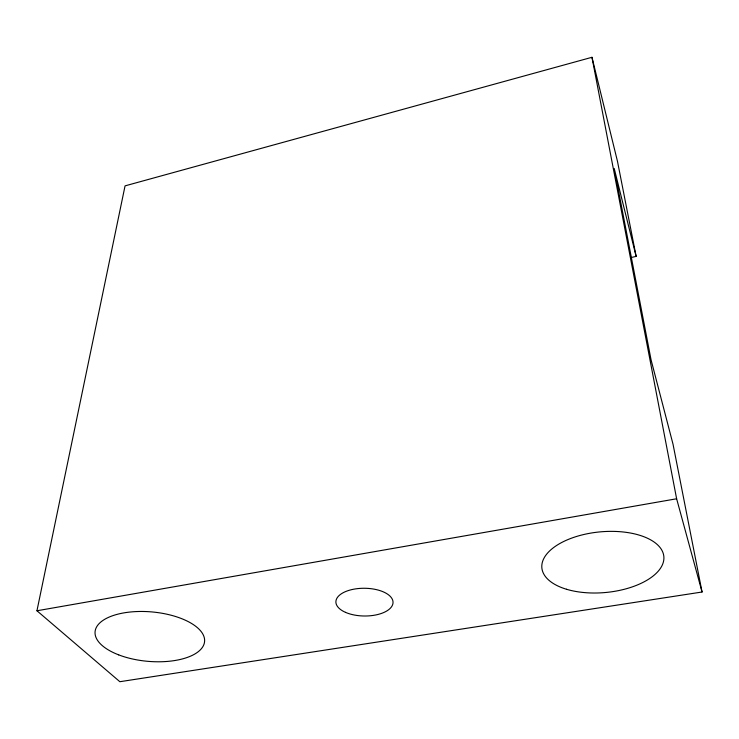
<?xml version="1.0" encoding="UTF-8"?>
<svg xmlns="http://www.w3.org/2000/svg" width="739" height="739" viewBox="0 0 739 739"><rect width="100%" height="100%" fill="white"/><g stroke="black" fill="none" stroke-linecap="round" stroke-linejoin="round"><path stroke-width="1.11" d="M636.14 256.387L614.211 168.455L651.059 359.819L673.035 444.259L702.05 592.013L119.857 681.709L36.95 610.765L125.057 185.868L591.967 57.291L617.462 161.268L636.14 256.387L630.552 257.671M36.95 610.765L676.628 498.77L702.05 592.013M591.967 57.291L676.628 498.77M118.674 654.865A54.972 24.784 5.1 0 0 204.454 642.477A54.972 24.784 5.1 0 0 126.36 612.492A54.972 24.784 5.1 0 0 118.674 654.865M566.471 589.251A61.263 30.438 -5.3 0 0 663.511 561.455A61.263 30.438 -5.3 0 0 578.535 535.877A61.263 30.438 -5.3 0 0 566.471 589.251M345.501 612.354A28.562 13.865 0.6 0 0 392.455 605.13A28.562 13.865 0.6 0 0 355.459 588.9A28.562 13.865 0.6 0 0 345.501 612.354"/></g></svg>
